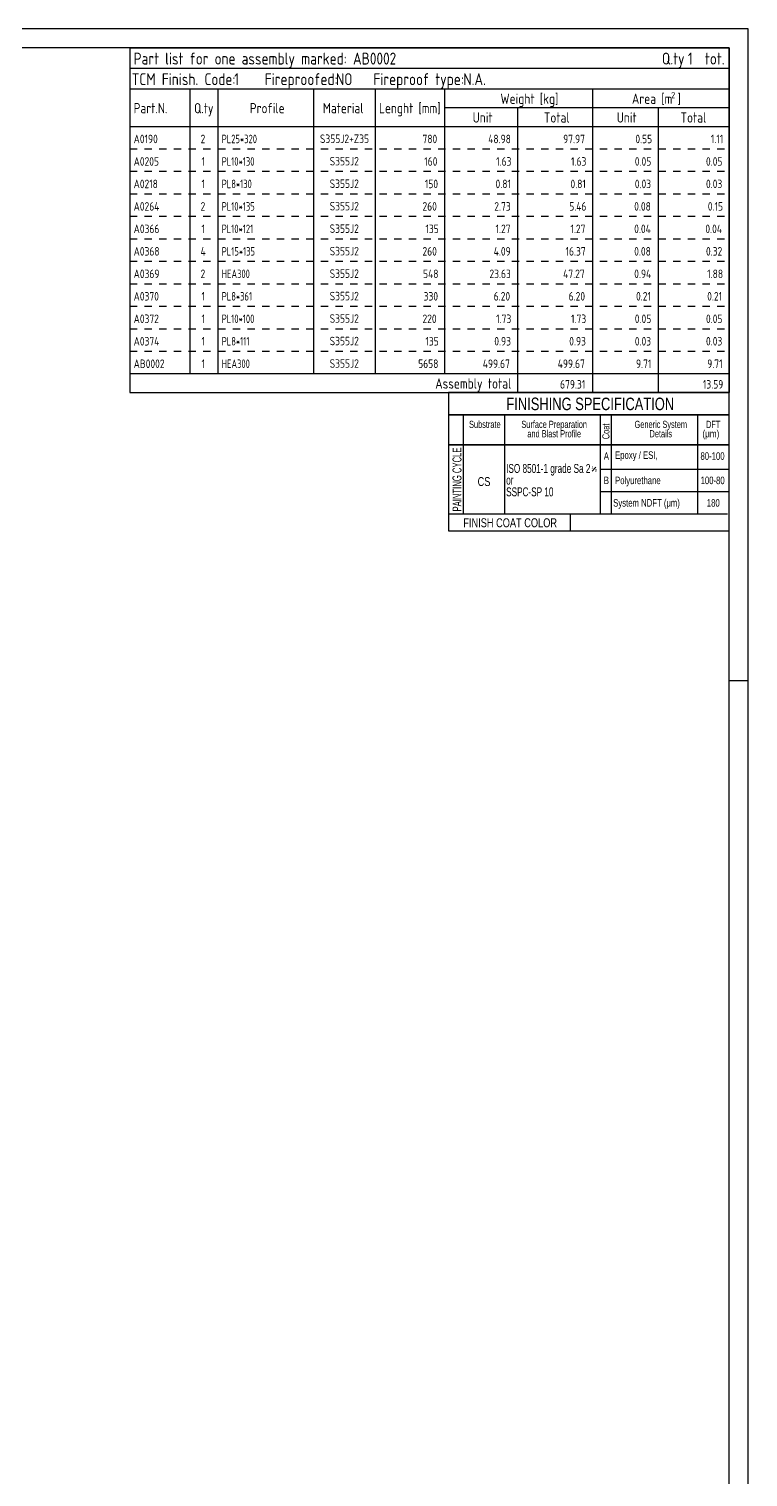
# Model space of a CAD drawing. Header units: millimetres. Extents: x -22 to 819, y -311 to 283.
# Drawn here: x 626.8 to 818.7, y -103.5 to 283 of the extents above; entities that cross this region are included whole.
import ezdxf

# ---------------------------------------------------------------- set-up
doc = ezdxf.new("R2010")
doc.units = ezdxf.units.MM
doc.linetypes.add('DXK_LINE_DOT2', pattern=[3.9198, 1.9599, -1.9599])
doc.styles.add('Arial', font='ARIAL.TTF', dxfattribs={"height": 0.2})
doc.styles.add('Arial Narrow', font='ARIALN.TTF', dxfattribs={"height": 0.2})
doc.styles.add('GOST type A', font='', dxfattribs={"height": 0.2})
doc.styles.add('GOST type A Bold', font='', dxfattribs={"height": 0.2})
doc.styles.get('GOST type A').set_extended_font_data('GOST type A')
doc.styles.get('GOST type A Bold').set_extended_font_data('GOST type A', bold=True)

# ---------------------------------------------------------------- blocks, each defined once
blk = doc.blocks.new('Unknown-43754868-1168')
at = {"color": 5, "linetype": 'Continuous'}
for p, q in [((818.75, 282.99), (-22.25, 282.99)), ((818.75, -311.01), (818.75, 282.99)), ((813.75, 277.99), (-17.25, 277.99)), ((813.75, -306.01), (813.75, 277.99))]:
    blk.add_line(p, q, dxfattribs=at)
at = {"color": 7, "linetype": 'Continuous'}
blk.add_line((818.75, 108.99), (813.75, 108.99), dxfattribs=at)
blk = doc.blocks.new('0_TCM_4503_AIVD_AD_PART_LIST-43754868-16807')
at = {"color": 174, "linetype": 'Continuous'}
for p, q in [((653.75, 277.99), (653.75, 256.99)), ((653.75, 256.99), (653.75, 250.99)), ((653.75, 250.99), (653.75, 244.99)), ((653.75, 244.99), (653.75, 238.99)), ((653.75, 238.99), (653.75, 232.99)), ((653.75, 232.99), (653.75, 226.99)), ((653.75, 226.99), (653.75, 220.99)), ((653.75, 220.99), (653.75, 214.99)), ((653.75, 214.99), (653.75, 208.99)), ((653.75, 208.99), (653.75, 202.99)), ((653.75, 202.99), (653.75, 196.99)), ((653.75, 196.99), (653.75, 190.99)), ((653.75, 190.99), (653.75, 185.99)), ((653.75, 185.99), (813.75, 185.99))]:
    blk.add_line(p, q, dxfattribs=at)
at = {"color": 7, "linetype": 'Continuous'}
for p, q in [((653.75, 277.99), (813.75, 277.99)), ((813.75, 277.99), (813.75, 256.99)), ((653.75, 272.49), (813.75, 272.49)), ((653.75, 266.99), (813.75, 266.99)), ((669.75, 266.99), (669.75, 256.99)), ((677.25, 266.99), (677.25, 256.99)), ((702.75, 266.99), (702.75, 256.99)), ((719.25, 266.99), (719.25, 256.99)), ((737.75, 266.99), (737.75, 256.99)), ((777.25, 266.99), (777.25, 256.99)), ((737.75, 261.99), (813.75, 261.99)), ((757.25, 261.99), (757.25, 256.99)), ((794.75, 261.99), (794.75, 256.99)), ((669.75, 256.99), (669.75, 250.99)), ((677.25, 256.99), (677.25, 250.99)), ((702.75, 256.99), (702.75, 250.99)), ((719.25, 256.99), (719.25, 250.99)), ((737.75, 256.99), (737.75, 250.99)), ((757.25, 256.99), (757.25, 250.99)), ((777.25, 256.99), (777.25, 250.99)), ((794.75, 256.99), (794.75, 250.99)), ((813.75, 256.99), (813.75, 250.99)), ((669.75, 250.99), (669.75, 244.99)), ((677.25, 250.99), (677.25, 244.99)), ((702.75, 250.99), (702.75, 244.99)), ((719.25, 250.99), (719.25, 244.99)), ((737.75, 250.99), (737.75, 244.99)), ((757.25, 250.99), (757.25, 244.99)), ((777.25, 250.99), (777.25, 244.99)), ((794.75, 250.99), (794.75, 244.99)), ((813.75, 250.99), (813.75, 244.99)), ((669.75, 244.99), (669.75, 238.99)), ((677.25, 244.99), (677.25, 238.99)), ((702.75, 244.99), (702.75, 238.99)), ((719.25, 244.99), (719.25, 238.99)), ((737.75, 244.99), (737.75, 238.99)), ((757.25, 244.99), (757.25, 238.99)), ((777.25, 244.99), (777.25, 238.99)), ((794.75, 244.99), (794.75, 238.99)), ((813.75, 244.99), (813.75, 238.99)), ((669.75, 238.99), (669.75, 232.99)), ((677.25, 238.99), (677.25, 232.99)), ((702.75, 238.99), (702.75, 232.99)), ((719.25, 238.99), (719.25, 232.99)), ((737.75, 238.99), (737.75, 232.99)), ((757.25, 238.99), (757.25, 232.99)), ((777.25, 238.99), (777.25, 232.99)), ((794.75, 238.99), (794.75, 232.99)), ((813.75, 238.99), (813.75, 232.99)), ((669.75, 232.99), (669.75, 226.99)), ((677.25, 232.99), (677.25, 226.99)), ((702.75, 232.99), (702.75, 226.99)), ((719.25, 232.99), (719.25, 226.99)), ((737.75, 232.99), (737.75, 226.99)), ((757.25, 232.99), (757.25, 226.99)), ((777.25, 232.99), (777.25, 226.99)), ((794.75, 232.99), (794.75, 226.99)), ((813.75, 232.99), (813.75, 226.99)), ((669.75, 226.99), (669.75, 220.99)), ((677.25, 226.99), (677.25, 220.99)), ((702.75, 226.99), (702.75, 220.99)), ((719.25, 226.99), (719.25, 220.99)), ((737.75, 226.99), (737.75, 220.99)), ((757.25, 226.99), (757.25, 220.99)), ((777.25, 226.99), (777.25, 220.99)), ((794.75, 226.99), (794.75, 220.99)), ((813.75, 226.99), (813.75, 220.99)), ((669.75, 220.99), (669.75, 214.99)), ((677.25, 220.99), (677.25, 214.99)), ((702.75, 220.99), (702.75, 214.99)), ((719.25, 220.99), (719.25, 214.99)), ((737.75, 220.99), (737.75, 214.99)), ((757.25, 220.99), (757.25, 214.99)), ((777.25, 220.99), (777.25, 214.99)), ((794.75, 220.99), (794.75, 214.99)), ((813.75, 220.99), (813.75, 214.99)), ((669.75, 214.99), (669.75, 208.99)), ((677.25, 214.99), (677.25, 208.99)), ((702.75, 214.99), (702.75, 208.99)), ((719.25, 214.99), (719.25, 208.99)), ((737.75, 214.99), (737.75, 208.99)), ((757.25, 214.99), (757.25, 208.99)), ((777.25, 214.99), (777.25, 208.99)), ((794.75, 214.99), (794.75, 208.99)), ((813.75, 214.99), (813.75, 208.99)), ((669.75, 208.99), (669.75, 202.99)), ((677.25, 208.99), (677.25, 202.99)), ((702.75, 208.99), (702.75, 202.99)), ((719.25, 208.99), (719.25, 202.99)), ((737.75, 208.99), (737.75, 202.99)), ((757.25, 208.99), (757.25, 202.99)), ((777.25, 208.99), (777.25, 202.99)), ((794.75, 208.99), (794.75, 202.99)), ((813.75, 208.99), (813.75, 202.99)), ((669.75, 202.99), (669.75, 196.99)), ((677.25, 202.99), (677.25, 196.99)), ((702.75, 202.99), (702.75, 196.99)), ((719.25, 202.99), (719.25, 196.99)), ((737.75, 202.99), (737.75, 196.99)), ((757.25, 202.99), (757.25, 196.99)), ((777.25, 202.99), (777.25, 196.99)), ((794.75, 202.99), (794.75, 196.99)), ((813.75, 202.99), (813.75, 196.99)), ((669.75, 196.99), (669.75, 190.99)), ((677.25, 196.99), (677.25, 190.99)), ((702.75, 196.99), (702.75, 190.99)), ((719.25, 196.99), (719.25, 190.99)), ((737.75, 196.99), (737.75, 190.99)), ((757.25, 196.99), (757.25, 190.99)), ((777.25, 196.99), (777.25, 190.99)), ((794.75, 196.99), (794.75, 190.99)), ((813.75, 196.99), (813.75, 190.99)), ((757.25, 190.99), (757.25, 185.99)), ((777.25, 190.99), (777.25, 185.99)), ((794.75, 190.99), (794.75, 185.99)), ((813.75, 190.99), (813.75, 185.99))]:
    blk.add_line(p, q, dxfattribs=at)
at = {"color": 4, "linetype": 'Continuous'}
for p, q in [((653.75, 256.99), (813.75, 256.99)), ((653.75, 190.99), (813.75, 190.99))]:
    blk.add_line(p, q, dxfattribs=at)
at = {"color": 7, "linetype": 'DXK_LINE_DOT2'}
for p, q in [((653.75, 250.99), (813.75, 250.99)), ((653.75, 244.99), (813.75, 244.99)), ((653.75, 238.99), (813.75, 238.99)), ((653.75, 232.99), (813.75, 232.99)), ((653.75, 226.99), (813.75, 226.99)), ((653.75, 220.99), (813.75, 220.99)), ((653.75, 214.99), (813.75, 214.99)), ((653.75, 208.99), (813.75, 208.99)), ((653.75, 202.99), (813.75, 202.99)), ((653.75, 196.99), (813.75, 196.99)), ((653.75, 190.99), (813.75, 190.99))]:
    blk.add_line(p, q, dxfattribs=at)
at = {"color": 7, "linetype": 'Continuous'}
for s, height, style, p in [('Part list for one assembly marked: AB0002', 3.1901, 'GOST type A', (654.75, 273.49)), ('Q.ty', 3.19, 'GOST type A', (795.75, 273.49)), ('tot.', 3.19, 'GOST type A', (807.25, 273.49)), ('TCM Finish. Code:', 3.1901, 'GOST type A', (654.25, 267.99)), ('1', 3.19, 'GOST type A Bold', (681.6, 267.99)), ('Fireproofed:', 3.1901, 'GOST type A', (689.75, 267.99)), ('NO', 3.19, 'GOST type A Bold', (708.75, 267.99)), ('Fireproof type:', 3.1901, 'GOST type A', (718.75, 267.99)), ('N.A.', 3.19, 'GOST type A Bold', (742.75, 267.99)), ('Part.N.', 2.734, 'GOST type A', (654.75, 260.49)), ('Q.ty', 2.734, 'GOST type A', (670.88, 260.47)), ('Profile', 2.734, 'GOST type A', (685.75, 260.49)), ('Material', 2.734, 'GOST type A', (705.25, 260.49)), ('Lenght [mm]', 2.7344, 'GOST type A', (720.25, 260.49)), ('Weight [kg]', 2.7344, 'GOST type A', (752.65, 262.99)), ('Area [m ]', 2.734, 'GOST type A', (787.75, 262.99)), ('2', 1.64, 'GOST type A', (798.22, 264.49)), ('Unit', 2.734, 'GOST type A', (745.25, 257.99)), ('Total', 2.734, 'GOST type A', (764.25, 257.99)), ('Unit', 2.734, 'GOST type A', (783.71, 257.99)), ('Total', 2.734, 'GOST type A', (800.73, 257.99)), ('A0190', 2.279, 'GOST type A', (654.75, 252.49)), ('2', 2.28, 'GOST type A', (672.62, 252.49)), ('S355J2+Z35', 2.279, 'GOST type A', (704.48, 252.55)), ('780', 2.279, 'GOST type A', (731.85, 252.49)), ('48.98', 2.279, 'GOST type A', (749.4, 252.49)), ('97.97', 2.279, 'GOST type A', (769.4, 252.49)), ('0.55', 2.279, 'GOST type A', (788.68, 252.49)), ('1.63', 2.279, 'GOST type A', (771.51, 246.49)), ('0.81', 2.279, 'GOST type A', (771.35, 240.49)), ('5.46', 2.279, 'GOST type A', (771.02, 234.49)), ('1.27', 2.279, 'GOST type A', (771.35, 228.49)), ('16.37', 2.279, 'GOST type A', (770.04, 222.49)), ('47.27', 2.279, 'GOST type A', (769.4, 216.49)), ('6.20', 2.279, 'GOST type A', (770.86, 210.49)), ('1.73', 2.279, 'GOST type A', (771.51, 204.49)), ('0.93', 2.279, 'GOST type A', (771.02, 198.49)), ('499.67', 2.279, 'GOST type A', (767.94, 192.49)), ('Assembly total', 2.7344, 'GOST type A', (735.25, 186.99)), ('13.59', 2.279, 'GOST type A', (806.7, 186.99))]:
    blk.add_text(s, height=height, dxfattribs=dict(at, style=style)).set_placement(p)
at = {"color": 7, "style": 'GOST type A'}
blk.add_text('1', height=3.19, dxfattribs=at).set_placement((802.68, 273.49))
at = {"color": 7, "linetype": 'Continuous', "style": 'GOST type A', "width": 0.9}
blk.add_text('PL25*320', height=2.279, dxfattribs=at).set_placement((678.25, 252.49))
at = {"color": 7, "linetype": 'DXK_LINE_DOT2', "style": 'GOST type A'}
for s, height, p in [('1.11', 2.279, (808.82, 252.49)), ('A0205', 2.279, (654.75, 246.49)), ('1', 2.28, (672.87, 246.49)), ('S355J2', 2.279, (707.08, 246.55)), ('160', 2.279, (732.33, 246.49)), ('1.63', 2.279, (751.51, 246.49)), ('0.05', 2.279, (788.52, 246.49)), ('0.05', 2.279, (807.52, 246.49)), ('A0218', 2.279, (654.75, 240.49)), ('1', 2.28, (672.87, 240.49)), ('S355J2', 2.279, (707.08, 240.55)), ('150', 2.279, (732.49, 240.49)), ('0.81', 2.279, (751.35, 240.49)), ('0.03', 2.279, (788.52, 240.49)), ('0.03', 2.279, (807.52, 240.49)), ('A0264', 2.279, (654.75, 234.49)), ('2', 2.28, (672.62, 234.49)), ('S355J2', 2.279, (707.08, 234.55)), ('260', 2.279, (731.85, 234.49)), ('2.73', 2.279, (751.02, 234.49)), ('0.08', 2.279, (788.36, 234.49)), ('0.15', 2.279, (808.01, 234.49)), ('A0366', 2.279, (654.75, 228.49)), ('1', 2.28, (672.87, 228.49)), ('S355J2', 2.279, (707.08, 228.55)), ('135', 2.279, (732.65, 228.49)), ('1.27', 2.279, (751.35, 228.49)), ('0.04', 2.279, (788.36, 228.49)), ('0.04', 2.279, (807.36, 228.49)), ('A0368', 2.279, (654.75, 222.49)), ('4', 2.28, (672.62, 222.49)), ('S355J2', 2.279, (707.08, 222.55)), ('260', 2.279, (731.85, 222.49)), ('4.09', 2.279, (750.86, 222.49)), ('0.08', 2.279, (788.36, 222.49)), ('0.32', 2.279, (807.52, 222.49)), ('A0369', 2.279, (654.75, 216.49)), ('2', 2.28, (672.62, 216.49)), ('S355J2', 2.279, (707.08, 216.55)), ('548', 2.279, (732.01, 216.49)), ('23.63', 2.279, (749.72, 216.49)), ('0.94', 2.279, (788.36, 216.49)), ('1.88', 2.279, (807.85, 216.49)), ('A0370', 2.279, (654.75, 210.49)), ('1', 2.28, (672.87, 210.49)), ('S355J2', 2.279, (707.08, 210.55)), ('330', 2.279, (732.16, 210.49)), ('6.20', 2.279, (750.86, 210.49)), ('0.21', 2.279, (788.85, 210.49)), ('0.21', 2.279, (807.85, 210.49)), ('A0372', 2.279, (654.75, 204.49)), ('1', 2.28, (672.87, 204.49)), ('S355J2', 2.279, (707.08, 204.55)), ('220', 2.279, (731.85, 204.49)), ('1.73', 2.279, (751.51, 204.49)), ('0.05', 2.279, (788.52, 204.49)), ('0.05', 2.279, (807.52, 204.49)), ('A0374', 2.279, (654.75, 198.49)), ('1', 2.28, (672.87, 198.49)), ('S355J2', 2.279, (707.08, 198.55)), ('135', 2.279, (732.65, 198.49)), ('0.93', 2.279, (751.02, 198.49)), ('0.03', 2.279, (788.52, 198.49)), ('0.03', 2.279, (807.52, 198.49)), ('AB0002', 2.279, (654.75, 192.49)), ('1', 2.28, (672.87, 192.49)), ('S355J2', 2.279, (707.08, 192.55)), ('5658', 2.279, (730.7, 192.49)), ('499.67', 2.279, (747.94, 192.49)), ('9.71', 2.279, (788.85, 192.49)), ('9.71', 2.279, (807.85, 192.49)), ('679.31', 2.279, (768.58, 186.99))]:
    blk.add_text(s, height=height, dxfattribs=at).set_placement(p)
at = {"color": 7, "linetype": 'DXK_LINE_DOT2', "style": 'GOST type A', "width": 0.9}
for s, p in [('PL10*130', (678.25, 246.49)), ('PL8*130', (678.25, 240.49)), ('PL10*135', (678.25, 234.49)), ('PL10*121', (678.25, 228.49)), ('PL15*135', (678.25, 222.49)), ('HEA300', (678.25, 216.49)), ('PL8*361', (678.25, 210.49)), ('PL10*100', (678.25, 204.49)), ('PL8*111', (678.25, 198.49)), ('HEA300', (678.25, 192.49))]:
    blk.add_text(s, height=2.279, dxfattribs=at).set_placement(p)
blk = doc.blocks.new('0_TCM_4503_AIVD_AD_PAINTING_SYSTEM-43754868-16808')
at = {"color": 7, "linetype": 'Continuous'}
for p, q in [((813.75, 185.99), (738.75, 185.99)), ((738.75, 185.99), (738.75, 179.99)), ((813.75, 179.99), (813.75, 185.99)), ((738.75, 179.99), (813.75, 179.99)), ((813.75, 179.99), (738.75, 179.99)), ((738.75, 179.99), (738.75, 171.99)), ((742.75, 179.99), (742.75, 171.99)), ((753.75, 179.99), (753.75, 171.99)), ((779.25, 179.99), (779.25, 171.99)), ((782.25, 179.99), (782.25, 171.99)), ((805.25, 179.99), (805.25, 171.99)), ((813.75, 171.99), (813.75, 179.99)), ((738.75, 171.99), (813.75, 171.99)), ((813.75, 171.99), (738.75, 171.99)), ((738.75, 171.99), (738.75, 148.99)), ((742.75, 171.99), (742.75, 153.49)), ((753.75, 171.99), (753.75, 153.49)), ((779.25, 171.99), (779.25, 153.49)), ((782.25, 171.99), (782.25, 153.49)), ((805.25, 171.99), (805.25, 153.49)), ((813.75, 148.99), (813.75, 171.99)), ((778.15, 165.99), (777.15, 164.99)), ((779.25, 165.49), (813.75, 165.49)), ((779.25, 159.49), (813.75, 159.49)), ((813.25, 153.49), (738.75, 153.49)), ((771.25, 153.49), (771.25, 148.99)), ((738.75, 148.99), (813.75, 148.99))]:
    blk.add_line(p, q, dxfattribs=at)
at = {"color": 7, "style": 'Arial Narrow', "width": 0.9}
blk.add_text('FINISHING SPECIFICATION', height=3.3405, dxfattribs=at).set_placement((754.25, 181.24))
at = {"color": 7, "linetype": 'Continuous', "style": 'Arial Narrow'}
for s, height, width, p in [('Substrate', 1.909, 0.9, (744.28, 176.49)), ('Surface Preparation', 1.9089, 0.9, (758.25, 176.49)), ('Generic System', 1.9089, 0.9, (788.46, 176.49)), ('DFT', 1.909, 0.9, (807.54, 176.49)), ('and Blast Profile', 1.9089, 0.9, (759.84, 173.99)), ('Details', 1.909, 0.9, (792.45, 173.99)), ('Epoxy / ESI,', 2.0043, 0.9, (783.25, 168.24)), ('ISO 8501-1 grade Sa 2', 2.3861, 0.8, (754.18, 164.49)), ('A', 2, 0.9, (780.25, 167.99)), ('80-100', 2.004, 0.9, (806.05, 167.99)), ('CS', 2.386, 0.9, (746.56, 160.99)), ('or ', 2.386, 0.8, (754.18, 161.37)), ('B', 2, 0.9, (780.25, 161.49)), ('Polyurethane', 2.0043, 0.9, (783.25, 161.49)), ('100-80', 2.004, 0.9, (806.08, 161.49)), ('SSPC-SP 10', 2.386, 0.8, (754.18, 158.24)), ('System NDFT (μm)', 2.0043, 0.9, (782.75, 155.49)), ('180', 2.004, 0.9, (807.75, 155.49)), ('FINISH COAT COLOR', 2.3861, 0.9, (742.75, 149.99))]:
    blk.add_text(s, height=height, dxfattribs=dict(at, width=width)).set_placement(p)
for s, height, width, p in [('Coat', 1.909, 0.9, (781.75, 173.49)), ('PAINTING CYCLE', 2.3861, 0.75, (742.25, 154.19))]:
    blk.add_text(s, height=height, rotation=90, dxfattribs=dict(at, width=width)).set_placement(p)
at = {"color": 7, "linetype": 'Continuous'}
for s, height, style, p in [('(μm)', 1.909, 'Arial Narrow', (806.59, 173.99)), ('1', 0.764, 'Arial', (776.95, 165.59)), ('2', 0.764, 'Arial', (777.82, 164.79))]:
    blk.add_text(s, height=height, dxfattribs=dict(at, style=style)).set_placement(p)

msp = doc.modelspace()

# ---------------------------------------------------------------- block references
for name in ['Unknown-43754868-1168', '0_TCM_4503_AIVD_AD_PART_LIST-43754868-16807', '0_TCM_4503_AIVD_AD_PAINTING_SYSTEM-43754868-16808']:
    msp.add_blockref(name, (0, 0))

doc.saveas('drawing.dxf')
